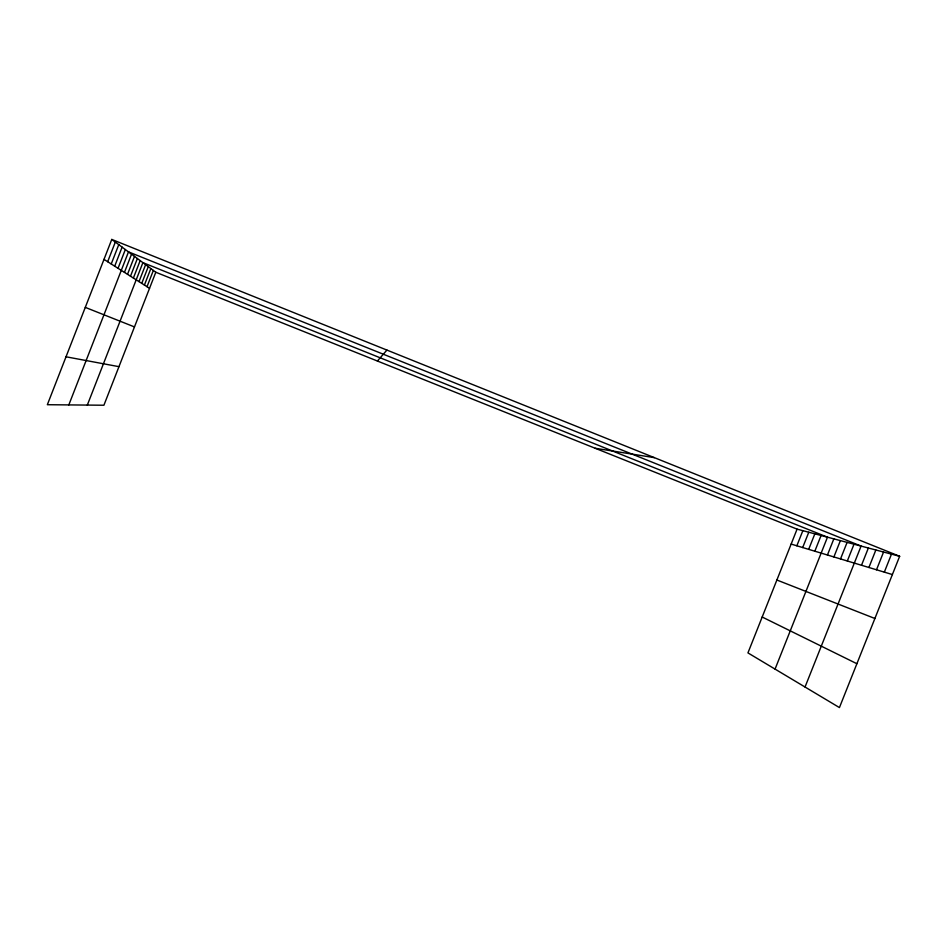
<?xml version="1.0" encoding="UTF-8"?>
<svg xmlns="http://www.w3.org/2000/svg" width="947" height="947" viewBox="0 0 947 947"><rect width="100%" height="100%" fill="white"/><g stroke="black" fill="none" stroke-linecap="round" stroke-linejoin="round"><path stroke-width="1.42" d="M111.77 239.425L47.35 404.712L103.91 405.233L155.805 272.251L111.77 239.425L899.65 556.291L839.433 707.575L747.941 652.897L797.078 529.136L899.65 556.291M107.674 261.715L115.321 242.077M111.237 263.976L118.766 244.646M114.694 266.178L122.116 247.131M118.044 268.297L125.347 249.546M68.823 404.914L128.496 251.89L861.095 546.076L805.033 687.025M124.448 272.369L131.538 254.163M127.514 274.31L134.51 256.377M130.485 276.204L137.386 258.519M133.385 278.039L140.18 260.603M87.325 405.079L142.902 262.639L827.477 537.186L775.06 669.103M139.008 281.614L145.625 264.663M141.754 283.354L148.277 266.64M144.418 285.047L150.857 268.557M147.01 286.704L153.367 270.428M796.841 545.792L802.855 530.663M802.689 547.544L808.774 532.238M808.679 549.355L814.846 533.836M814.834 551.201L821.073 535.493M827.441 555.001L833.845 538.867M833.893 556.943L840.391 540.607M840.522 558.943L847.103 542.382M847.328 560.991L854.005 544.205M861.51 565.252L868.375 548.005M868.908 567.478L875.857 549.994M876.508 569.774L883.563 552.03M884.332 572.13L891.494 554.125M377.403 361.02L386.921 350.082M595.201 448.262L654.365 457.638M66.03 356.794L118.955 366.667M791.147 544.075L892.382 574.557M776.871 580.014L874.886 618.486M85.289 307.384L134.474 326.916M155.805 272.251L797.078 529.136M762.181 617.018L856.893 663.717M103.992 259.383L149.543 288.302"/></g></svg>
